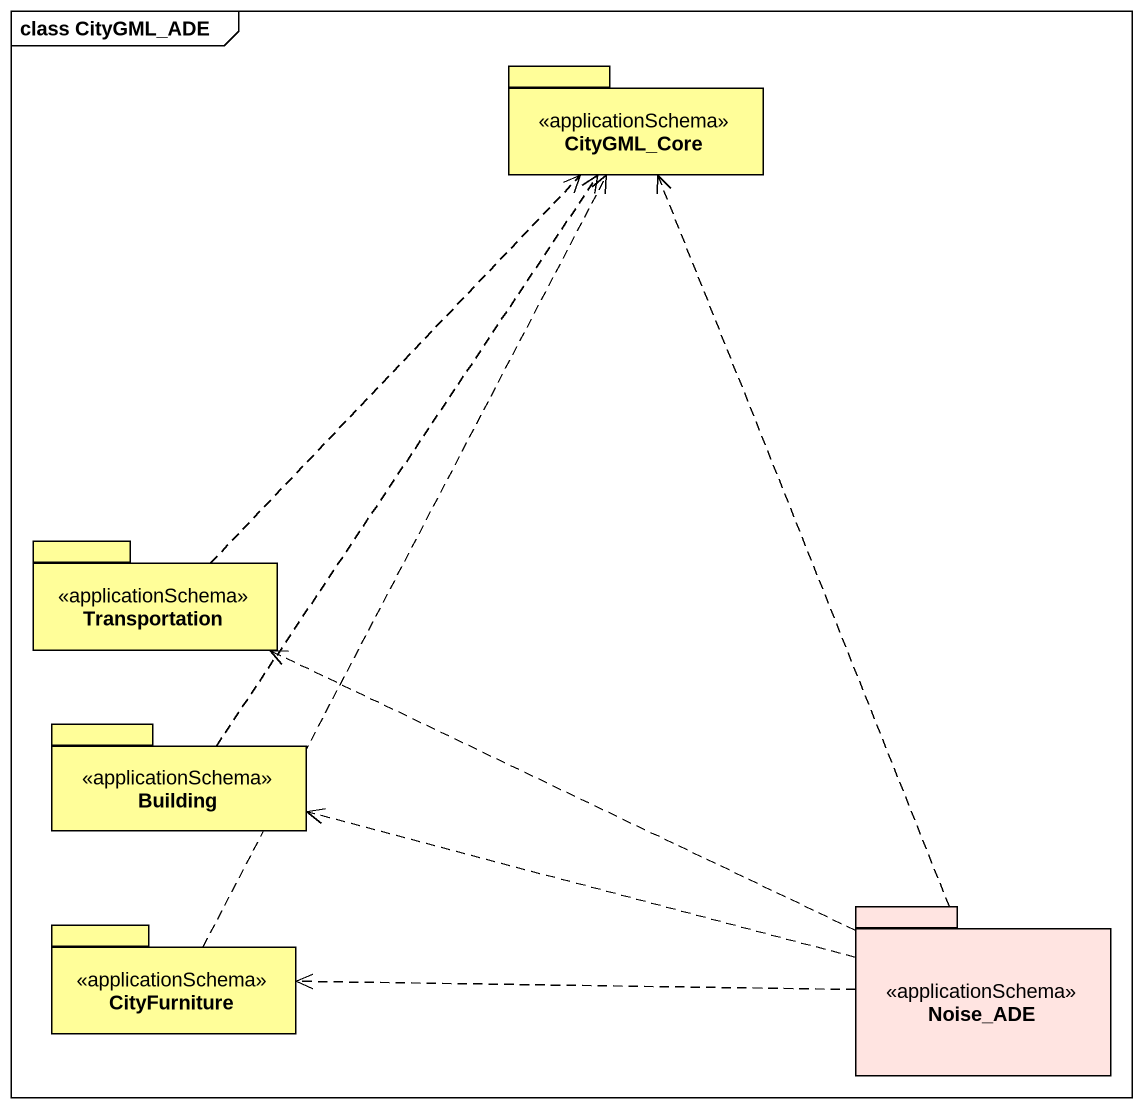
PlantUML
@startuml
mainframe class CityGML_ADE
package CityGML_Core <<applicationSchema>> #FFFE99 {
}
package Transportation <<applicationSchema>> #FFFE99 {
}
package Building <<applicationSchema>> #FFFE99 {
}
package Noise_ADE <<applicationSchema>> #FFE4E1 {
}
package CityFurniture <<applicationSchema>> #FFFE99 {
}
Transportation .up.> CityGML_Core
Building .up.> CityGML_Core
Noise_ADE .up.> CityGML_Core
Noise_ADE .left.> Transportation
Noise_ADE .left.> Building
Noise_ADE .left.> CityFurniture
CityFurniture .up.> CityGML_Core
@enduml
